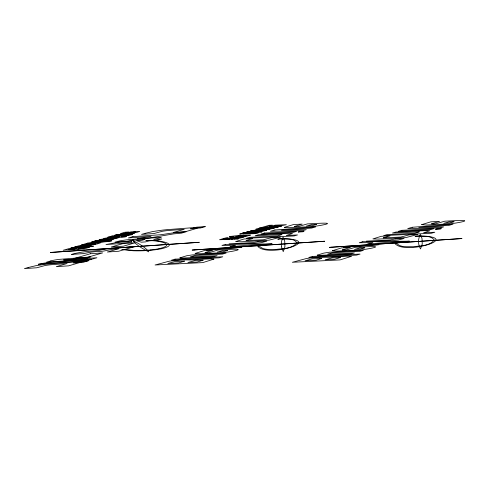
<?xml version="1.0" encoding="UTF-8"?>
<svg xmlns="http://www.w3.org/2000/svg" width="489" height="489" viewBox="0 0 489 489"><rect width="100%" height="100%" fill="white"/><g stroke="black" fill="none" stroke-linecap="round" stroke-linejoin="round"><path stroke-width="0.73" d="M284.922 246.572L284.732 241.254L283.058 237.134L281.499 241.407L281.45 246.743M422.221 243.87L422.025 238.546L420.357 234.433C417.881 238.809 417.863 244.653 420.546 248.938L422.178 244.213M284.879 246.914L283.253 251.646L281.481 246.969M222.697 239.329L227.672 237.874L225.49 237.96L219.53 239.732L223.84 239.604L229.145 238.259M229.133 238.29L224.402 239.671L226.566 239.579L232.141 237.954C231.303 236.89 224.683 239.286 222.709 239.347M159.09 248.663C178.173 244.127 156.486 240.227 149.518 240.698A23.49 2.372 -3.2 0 0 145.82 240.625L146.468 240.429A25.073 2.537 -3.2 0 1 150.661 240.502C157.892 239.946 181.737 244.084 161.193 248.797M141.755 250.484L142.495 250.466A12.439 1.259 -3.2 0 1 142.812 250.454L143.234 250.441A7.598 0.77 -3.2 0 0 144.194 250.399A12.097 1.222 -3.2 0 0 147.599 250.197A14.615 1.479 -3.2 0 0 150.844 249.916M122.336 249.329L134.695 250.466A20.734 2.097 -3.2 0 0 140.801 250.509A7.769 0.782 -3.2 0 0 141.651 250.484M121.645 249.531L133.032 250.753A30.459 3.081 -3.2 0 0 134.163 250.79L136.614 250.839A19.199 1.938 -3.2 0 0 139.805 250.826A10.012 1.015 -3.2 0 0 140.777 250.808L142.672 250.759A9.859 0.996 -3.2 0 0 143.845 250.716A14.921 1.51 -3.2 0 0 148.075 250.472A17.139 1.73 -3.2 0 0 152.116 250.123A19.542 1.974 -3.2 0 0 155.698 249.708A26.987 2.726 -3.2 0 0 161.156 248.797M153.803 249.567A16.504 1.669 -3.2 0 1 150.869 249.916M159.029 248.656A24.23 2.451 -3.2 0 1 153.858 249.573M131.523 242.012L118.925 243.681L105.991 244.549L114.964 242.856A32.329 3.27 -3.2 0 1 119.695 242.232L131.73 241.077L131.523 241.945M184.426 261.126L178.723 262.948L167.8 263.492L174.928 261.554L184.426 261.126M321.725 258.424L316.016 260.246L305.099 260.79L312.226 258.852L321.725 258.424M179.964 257.837L180.08 257.984A3.612 0.367 -3.2 0 0 181.113 258.106L213.876 256.633L217.14 255.68L190.325 256.878L194.591 255.619A3.075 0.312 -3.2 0 1 195.435 255.502L222.66 254.072L226.107 253.064L192.311 254.897L186.553 255.802L179.964 257.837M317.263 255.13L317.373 255.282A3.612 0.367 -3.2 0 0 318.412 255.405L351.175 253.932L354.439 252.978L327.63 254.146L331.884 252.911A3.075 0.312 -3.2 0 1 332.734 252.801L359.959 251.364L363.4 250.362L329.61 252.196L323.846 253.094L317.263 255.13M298.339 232.055L302.911 231.762A10.312 1.039 -3.2 0 0 303.608 231.554L304.036 231.266L299.457 231.603A10.312 1.039 -3.2 0 0 298.761 231.81L298.369 232.012M435.632 229.353L440.21 229.054A10.312 1.039 -3.2 0 0 440.907 228.852L441.335 228.565L436.756 228.901A10.312 1.039 -3.2 0 0 436.06 229.103L435.632 229.353M76.18 248.406L73.631 249.213L68.802 249.537L71.981 248.669L76.18 248.406M250.356 235.117L244.891 236.792L242.122 236.902L246.701 235.551L240.936 236.872A3.417 0.342 -3.2 0 1 239.799 236.988C231.902 237.813 238.039 235.704 244.139 235.197L239.365 236.597L244.861 235.215L250.356 235.117M74.744 246.939L89.731 246.132L91.186 245.704L79.334 246.45L81.608 245.833L95.184 244.537L80.239 245.612A6.094 0.617 -3.2 0 0 78.79 245.808L74.744 246.939M266.523 230.313L262.287 231.352L260.46 231.352L262.245 230.729L259.598 230.832L256.976 231.597L253.681 231.731L256.212 230.991L253.693 231.187A5.538 0.562 -3.2 0 0 252.532 231.315L250.172 231.755A11.064 1.119 -3.2 0 0 249.94 231.823L246.468 232.03L246.908 231.896A21.773 2.2 -3.2 0 1 247.189 231.817L254.469 230.771L266.523 230.313M281.921 234.567L277.55 235.936L249.781 237.318L246.358 238.32L294.115 235.942L297.538 234.946L286.261 235.502L292.471 233.497L289.146 233.29L258.565 234.751L255.142 235.753L281.921 234.567M419.214 231.865L414.849 233.235L387.074 234.616L383.651 235.612L431.408 233.241L434.831 232.238L423.56 232.801L429.77 230.796L426.439 230.588L395.864 232.049L392.441 233.045L419.214 231.865M119.609 236.505L117.66 237.116L103.851 238.387L124.97 236.963L126.498 236.517L121.51 236.853L124.279 235.967L122.818 235.912L109.291 236.798L107.769 237.244L119.609 236.505M231.218 239.28L237.177 239.139L238.675 238.705L237.33 238.76L243.553 237.281L237.024 237.544L231.218 239.28M284.402 227.348L288.993 227.709L306.145 226.896C308.895 227.795 342.447 222.238 319.494 223.29L307.465 223.889L298.62 226.474L296.242 226.59L294.152 226.566L302.245 224.103L293.528 224.537L284.402 227.348M421.695 224.647L426.292 225.007L443.444 224.188C446.194 225.087 479.746 219.537 456.793 220.588L444.764 221.187L435.919 223.766L433.535 223.889L431.463 223.828L439.538 221.401L430.827 221.835L421.695 224.647M195.178 253.412L199.775 253.773L216.92 252.96C219.671 253.858 253.229 248.302 230.27 249.353L218.247 249.952L209.402 252.538L207.018 252.654L204.934 252.63L213.021 250.166L204.31 250.6L195.178 253.412M332.477 250.71L337.068 251.071L354.219 250.252C356.97 251.15 390.522 245.6 367.569 246.652L355.54 247.251L346.695 249.83L344.317 249.952L342.227 249.928L350.32 247.465L341.603 247.899L332.477 250.71M296.896 242.77C292.349 248.889 282.807 248.412 275.863 249.451C270.558 249.231 263.577 250.447 259.549 246.285L257.819 246.389C268.058 258.186 327.722 239.592 281.157 238.504A7.824 0.789 -3.2 0 0 280.038 238.565L277.813 239.213A7.396 0.746 -3.2 0 1 280.503 239.023C285.643 239.421 293.846 237.685 296.896 242.77M434.195 240.068C429.642 246.181 420.1 245.71 413.162 246.749C407.857 246.523 400.87 247.746 396.842 243.583L395.118 243.687C405.357 255.478 465.015 236.89 418.45 235.796A7.824 0.789 -3.2 0 0 417.331 235.863L415.112 236.511A7.396 0.746 -3.2 0 1 417.802 236.321C422.942 236.719 431.145 234.977 434.195 240.068M120.807 233.491L135.673 232.599A5.636 0.568 -3.2 0 0 136.743 232.391L139.781 231.413L131.04 231.847L125.85 233.082L125.129 233.064L128.735 231.988L124.878 232.244L120.807 233.491M81.443 244.995L96.309 244.097A5.642 0.568 -3.2 0 0 97.378 243.895L100.416 242.911L91.675 243.345L86.492 244.579L85.764 244.579L89.371 243.485L85.514 243.742L81.443 244.995M254.677 233.119L243.204 233.699L254.677 233.137M259.463 228.956L270.912 228.375L259.463 228.956M269.586 226.817L280.099 226.517L281.64 226.071L278.987 226.181L286.346 224.696L275.142 225.154L269.586 226.817M203.069 260.221L197.195 262.031L187.904 262.489L194.854 260.606L203.069 260.221M340.362 257.514L334.494 259.329L325.197 259.787L332.147 257.905L340.362 257.514M213.876 259.121L202.782 262.611L155.08 264.983L169.292 261.181A12.512 1.265 -3.2 0 1 178.027 260.374C184.274 259.262 190.453 260.564 196.596 259.616A10.342 1.045 -3.2 0 1 198.314 259.476L210.521 258.852L213.876 259.121M351.175 256.419L340.075 259.91L292.379 262.275L306.591 258.479A12.512 1.265 -3.2 0 1 315.319 257.672C321.573 256.56 327.746 257.862 333.889 256.914A10.342 1.045 -3.2 0 1 335.607 256.768L347.82 256.15L351.175 256.419M84.42 247.856L81.804 248.663L77.69 248.938L80.789 248.094L84.42 247.856M89.212 247.306L84.261 248.852L63.167 250.276L68.484 248.748A4.664 0.471 -3.2 0 1 68.918 248.663L69.493 248.571A6.864 0.697 -3.2 0 1 73.356 248.155L81.327 247.697A5.752 0.581 -3.2 0 1 82.598 247.568L89.212 247.306M316.683 224.42L312.282 225.686L306.462 226.083L311.768 224.537L316.683 224.42M453.981 221.719L449.58 222.984L443.761 223.381L449.067 221.829L453.981 221.719M227.458 250.484L223.063 251.749L217.244 252.147L222.55 250.594L227.458 250.484M364.757 247.782L360.362 249.042L354.543 249.445L359.843 247.892L364.757 247.782M95.74 243.485L91.205 244.262L95.728 243.498M135.105 231.982L130.569 232.764L135.105 231.982M261.786 231.927L242.593 232.966L253.002 231.957L261.786 231.927M269.885 229.561L250.692 230.6L261.095 229.592L269.885 229.561M278.198 227.134L258.993 228.174L260.49 227.74L278.198 227.134M132.244 240.276L131.193 240.411A6.1 0.617 -3.2 0 0 130.05 240.564L126.957 241.334L115.043 242.134L119.548 240.936A16.95 1.711 -3.2 0 1 120.789 240.698L126.193 239.91A19.273 1.95 -3.2 0 1 128.87 239.61L161.333 237.293L153.748 239.506L161.798 238.968L157.281 240.282L149.237 240.826L145.569 241.896L141.352 242.183L136.541 240.704L141.908 240.313L145.056 239.396L134.151 240.142L132.702 239.854L132.244 240.276M246.138 240.545L263.357 239.781L271.756 237.617L280.466 237.183L269.341 240.093A9.474 0.96 -3.2 0 1 266.939 240.374L241.169 241.786L235.588 241.621L244.042 238.993L252.758 238.559L246.138 240.545M383.437 237.843L400.656 237.073L409.048 234.916L417.765 234.482L406.634 237.391A9.474 0.96 -3.2 0 1 404.238 237.672L378.468 239.078L372.887 238.919L381.341 236.291L390.051 235.857L383.437 237.843M258.259 232.825L255.802 233.436A6.271 0.636 -3.2 0 1 253.406 233.699L239.628 234.054L242.079 233.4A6.229 0.63 -3.2 0 1 243.944 233.186L258.259 232.825M103.723 239.31L104.34 239.335A8.851 0.892 -3.2 0 0 104.719 239.31C109.585 239.543 114.188 238.033 118.931 237.605L113.974 238.907A5.397 0.544 -3.2 0 1 112.91 239.048C108.534 239.457 88.161 241.126 106.675 238.43L103.79 239.28M255.912 229.213L269.567 228.968A6.43 0.648 -3.2 0 0 271.566 228.76L274.506 228.027L260.796 228.375A6.424 0.648 -3.2 0 0 258.797 228.583L255.912 229.213M234.524 238.828L238.571 237.862L234.524 238.828M273.767 226.346L275.949 226.303L279.127 225.374L276.768 225.472L273.791 226.34M71.834 254.341L71.791 254.353A16.363 1.65 -3.2 0 0 71.663 254.402L83.625 253.595L91.143 252.079A13.02 1.314 -3.2 0 1 97.079 251.554C104.426 251.829 111.26 248.699 118.607 248.736L107.391 252.012L118.656 251.254L134.567 246.603L106.547 248.993A24.248 2.451 -3.2 0 0 103.796 249.408L98.79 250.502L91.828 251.022A23.79 2.402 -3.2 0 0 89.456 251.242L85.08 251.713A23.888 2.414 -3.2 0 0 81.95 252.135L75.991 253.241A65.563 6.626 -3.2 0 0 75.049 253.467L73.381 253.901A74.951 7.573 -3.2 0 0 72.25 254.213L71.834 254.341M72.39 247.581L70.795 248.045L91.914 246.621L93.509 246.156L72.39 247.581M87.898 243.051L86.217 243.54L109.774 241.395L111.944 240.765L93.252 241.487L91.565 241.976L95.917 241.81L93.313 242.568L87.898 243.051M95.691 240.771L94.108 241.236L109.988 240.056A5.018 0.507 -3.2 0 0 110.893 239.91L113.246 239.262L95.691 240.771M112.06 235.991L110.508 236.444L126.62 235.356L128.173 234.903L112.06 235.991M116.828 234.598L114.817 235.185L129.059 234.641L130.691 234.164L119.713 234.634L133.118 233.455L134.86 232.947L116.828 234.598M99.634 241.633L97.769 242.177L107.28 241.334L99.634 241.633M129.328 234.824L127.776 235.276L132.537 234.61L129.328 234.824M132.892 236.621L128.399 237.935L150.985 236.413L137.391 238.73L149.891 237.886L173.613 233.889L181.511 233.137L186.058 231.804L173.051 232.898L160.899 234.732L132.892 236.621M28.136 267.526L24.45 268.602L36.791 267.77L45.049 265.533A12.066 1.222 -3.2 0 1 46.363 265.313L49.108 264.946A15.281 1.546 -3.2 0 1 51.229 264.714L67.103 263.516L56.345 266.658L68.631 265.833L79.921 262.532L73.161 262.99L77.305 261.78L49.78 263.871A40.092 4.053 -3.2 0 0 45.398 264.329L35.789 265.71L28.136 267.526M50.923 260.882L46.596 262.141L92.47 259.048L96.889 257.758L63.582 259.965A5.098 0.513 -3.2 0 1 64.279 259.818L86.614 258.131L90.758 256.921L59.579 259.335A24.676 2.494 -3.2 0 0 53.527 260.27L50.923 260.882M145.227 233.32L141.541 234.396L153.882 233.565L162.14 231.328A12.072 1.222 -3.2 0 1 163.454 231.108L166.199 230.741A15.287 1.546 -3.2 0 1 168.32 230.508L184.194 229.31L173.436 232.452L185.722 231.627L197.012 228.326L190.252 228.785L194.396 227.574L166.871 229.665A40.025 4.046 -3.2 0 0 162.489 230.123L152.88 231.511L145.227 233.32M122.91 243.614L111.223 247.024L123.35 246.205L135.037 242.795L122.91 243.614M90.447 253.736L74.114 258.51L86.235 257.691L102.574 252.917L90.447 253.736M77.152 262.135L75.092 262.74L83.57 262.165L85.63 261.566L77.152 262.135M79.786 261.364L77.708 261.976L86.186 261.401L88.264 260.796L79.786 261.364M194.243 227.929L192.183 228.534L200.661 227.96L202.721 227.361L194.243 227.929M196.878 227.165L194.799 227.77L203.277 227.196L205.356 226.59L196.878 227.165M91.4 259.359L87.018 260.643L53.906 262.941A5.831 0.587 -3.2 0 0 52.69 263.1L38.221 264.286L43.221 263.278A25.593 2.586 -3.2 0 1 46.149 262.844L51.913 262.171A24.75 2.5 -3.2 0 1 54.365 261.939L91.4 259.359M230.851 236.37L229.323 236.817L233.339 236.652L230.6 237.452L233.773 237.324L240.777 235.276L230.851 236.37M269.176 225.301L262.171 227.342L265.466 227.208L272.471 225.166L269.176 225.301M234.005 237.587L227 239.634L229.573 239.531L236.578 237.483L234.005 237.587M175.05 259.152L171.468 260.197L219.219 257.819L222.801 256.774L175.05 259.152M208.253 249.451L206.346 250.007L241.444 247.403L208.253 249.451M225.484 244.414L221.945 245.447L235.619 245.289L229.909 246.957C243.938 245.099 257.966 245.038 272.135 243.877L225.484 244.414M264.531 233.008L261.047 234.029L292.99 232.44L296.475 231.419L264.531 233.008M274.916 229.977L270.405 231.297L302.654 230.704L306.316 229.634L281.468 230.215L311.756 228.045L315.656 226.908L274.916 229.977M258.094 241.609L253.021 242.617L229.054 243.834L254.641 243.369L261.285 242.66L266.811 241.175L258.094 241.609M312.343 256.444L308.761 257.495L356.518 255.117L360.1 254.072L312.343 256.444M345.546 246.743L343.639 247.306L378.743 244.696L345.546 246.743M362.777 241.713L359.244 242.746L372.918 242.581L367.208 244.249C381.237 242.397 395.265 242.33 409.427 241.175L362.777 241.713M401.83 230.307L398.346 231.321L430.289 229.732L433.774 228.718L401.83 230.307M412.209 227.275L407.698 228.589L439.947 228.002L443.609 226.933L418.761 227.513L449.055 225.343L452.948 224.2L412.209 227.275M395.393 238.901L390.32 239.916L366.353 241.132L391.94 240.667L398.584 239.958L404.11 238.467L395.393 238.901M52.684 252.306L50.379 252.477L199.323 242.299L52.684 252.306M194.188 249.916L192.134 250.068L324.702 241.242L194.188 249.916M331.487 247.214L329.433 247.367L462.001 238.54L331.487 247.214M133.149 240.716C135.826 244.751 143.271 249.176 148.772 251.859C146.107 247.825 138.65 243.412 133.149 240.716"/></g></svg>
